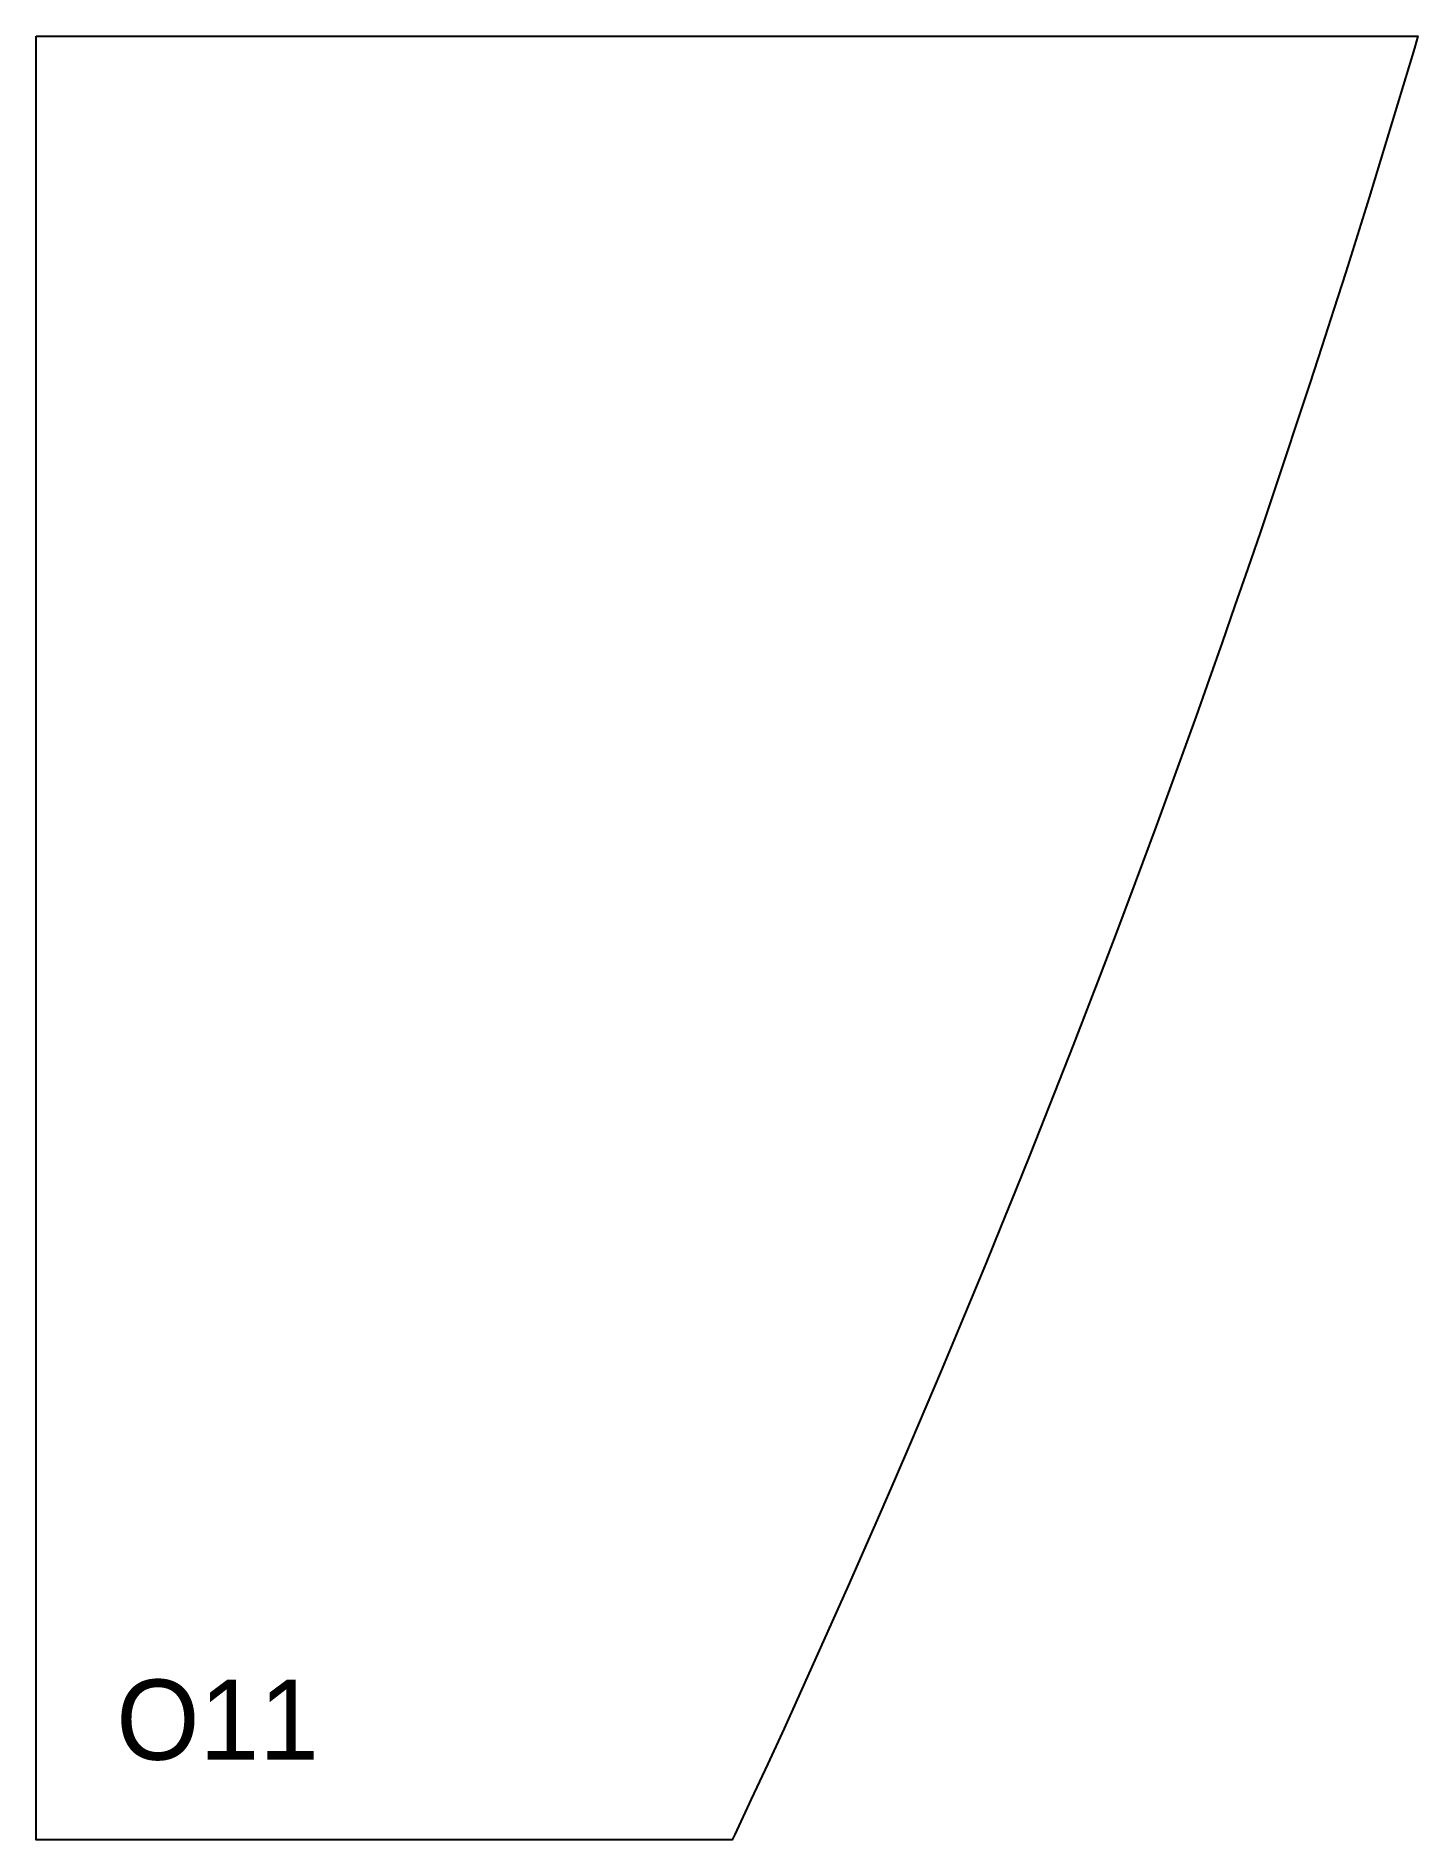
# Model space of a CAD drawing. Header units: millimetres. Extents: x 0 to 690, y 0 to 900.
import ezdxf

# ---------------------------------------------------------------- set-up
doc = ezdxf.new("R2010")
doc.units = ezdxf.units.MM
doc.layers.add('CUT', color=1, linetype='Continuous')
doc.layers.add('ID', color=3, linetype='Continuous')

msp = doc.modelspace()

# ---------------------------------------------------------------- linework, layer by layer
at = {"layer": 'CUT'}
msp.add_lwpolyline([(0, 900), (689.53, 900), (687.77, 894.01), (682.2, 875.34), (676.57, 856.69), (670.89, 838.06), (665.15, 819.44), (659.35, 800.84), (653.49, 782.26), (647.58, 763.7), (641.61, 745.15), (635.59, 726.63), (629.5, 708.12), (623.36, 689.63), (617.17, 671.16), (610.92, 652.71), (604.61, 634.28), (598.24, 615.87), (591.82, 597.47), (585.34, 579.1), (578.8, 560.75), (572.21, 542.42), (565.57, 524.1), (558.86, 505.81), (552.1, 487.54), (545.29, 469.29), (538.42, 451.06), (531.49, 432.85), (524.5, 414.67), (517.47, 396.5), (510.37, 378.36), (503.22, 360.24), (496.01, 342.14), (488.75, 324.06), (481.44, 306), (474.06, 287.97), (466.64, 269.96), (459.15, 251.97), (451.61, 234.01), (444.02, 216.07), (436.37, 198.15), (428.67, 180.26), (420.91, 162.39), (413.1, 144.54), (405.23, 126.72), (397.31, 108.92), (389.33, 91.15), (381.3, 73.4), (373.22, 55.67), (365.08, 37.97), (356.88, 20.3), (348.63, 2.65), (347.39, 0), (0, 0), (0, 900)], close=True, dxfattribs=at)

# ---------------------------------------------------------------- texts
at = {"layer": 'ID'}
msp.add_text('O11', height=40, dxfattribs=at).set_placement((40, 40))

doc.saveas('drawing.dxf')
